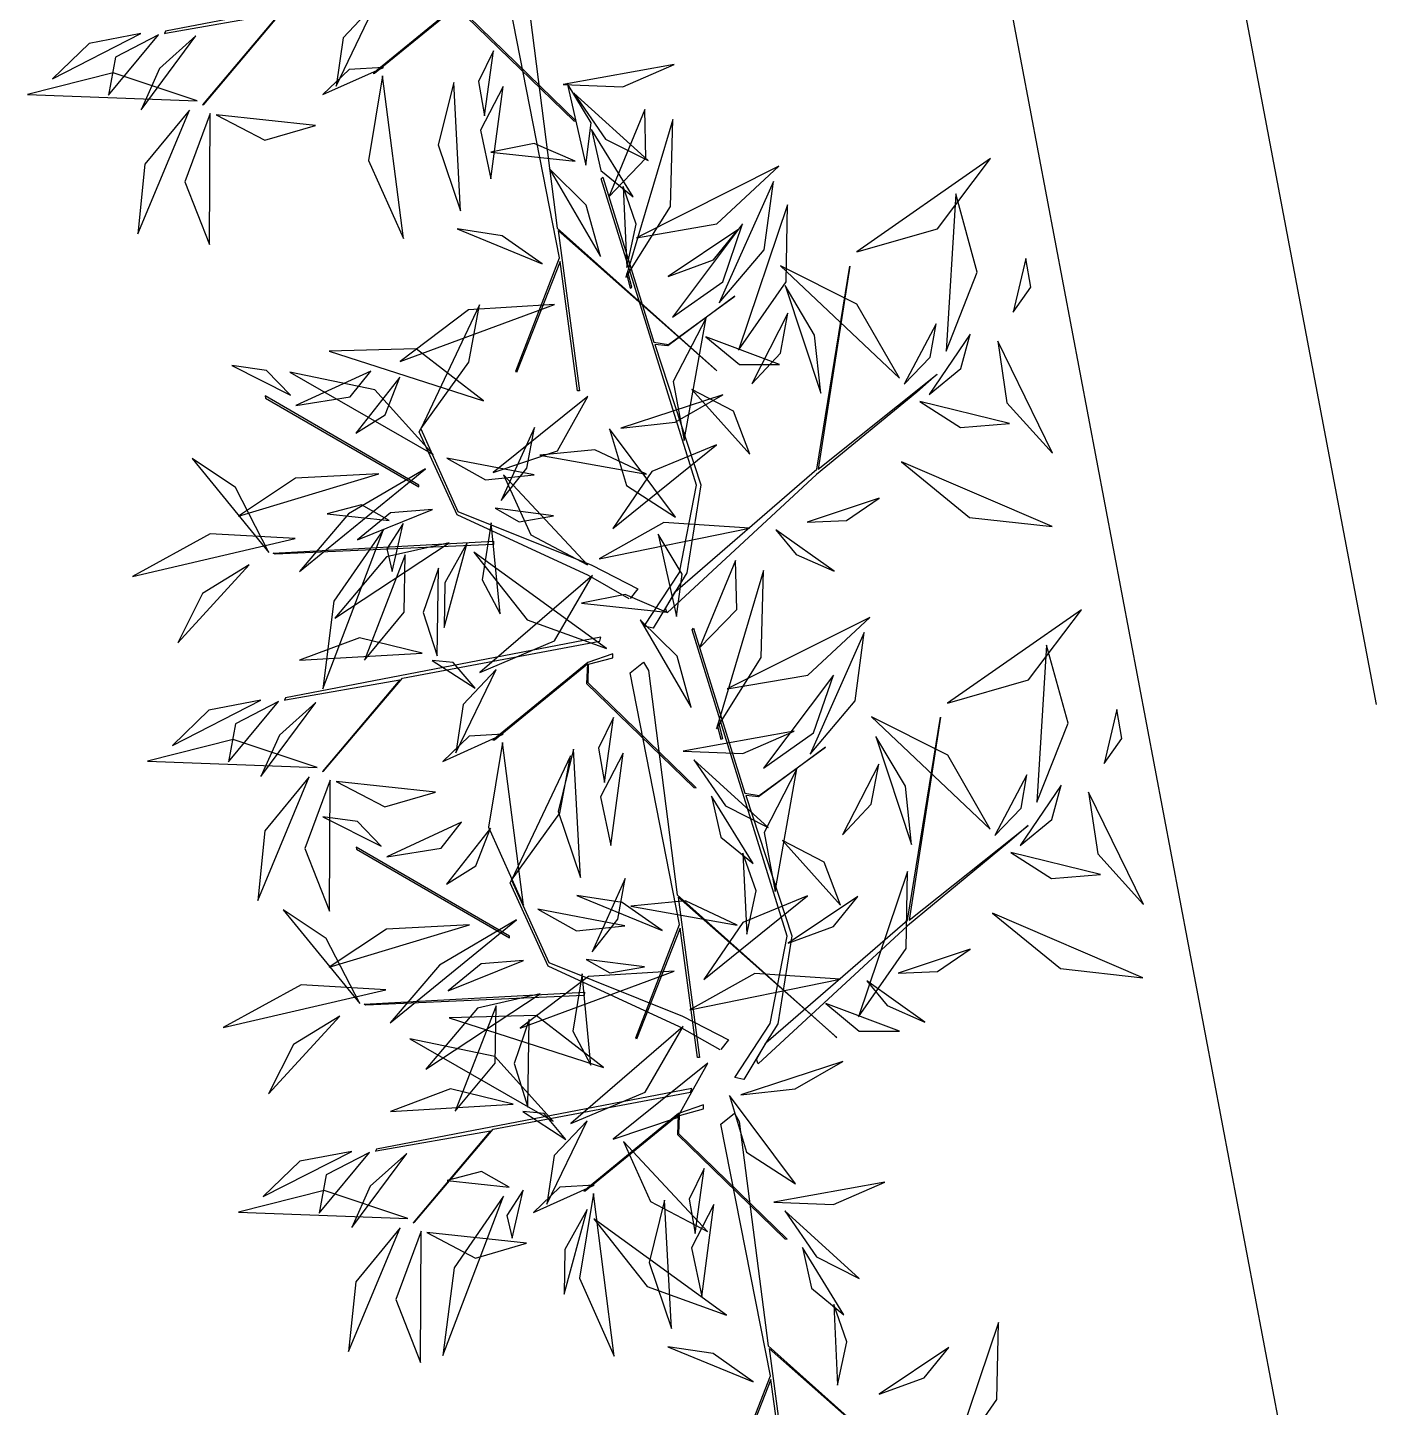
# Model space of a CAD drawing. Header units: centimetres. Extents: x 197412 to 267601, y -375791 to -305433.
# Drawn here: x 205388 to 206978, y -348300 to -346673 of the extents above; entities that cross this region are included whole.
import ezdxf

# ---------------------------------------------------------------- set-up
doc = ezdxf.new("R2010")
doc.units = ezdxf.units.CM
doc.layers.add('3-BAT C-Niveau 0', color=250, linetype='Continuous')

# ---------------------------------------------------------------- blocks, each defined once
blk = doc.blocks.new('Groupe-222-1')
at = {"linetype": 'Continuous', "flags": 128}
for points in [[(12310.85, -47467.42), (12324.33, -47465.07), (12315.2, -47475.89), (12315.35, -47475.84), (12324.64, -47464.85), (12347.9, -47460.51), (12348.03, -47460.06), (12310.86, -47467.2), (12310.74, -47467.45), (12310.81, -47467.43)], [(12365.51, -47534.11), (12360.72, -47531.37), (12345.24, -47524.22), (12340.77, -47514.42), (12340.94, -47514.08), (12345.31, -47523.82), (12361.09, -47530.13), (12366.53, -47532.93), (12365.61, -47534.06)], [(12324.99, -47546.01), (12338.47, -47543.66), (12329.35, -47554.48), (12329.49, -47554.43), (12338.78, -47543.45), (12362.05, -47539.1), (12362.17, -47538.65), (12325, -47545.8), (12324.88, -47546.04), (12324.96, -47546.02)], [(12376.22, -47587.29), (12371.43, -47584.55), (12355.95, -47577.4), (12351.48, -47567.6), (12351.65, -47567.26), (12356.02, -47577), (12371.8, -47583.3), (12377.24, -47586.11), (12376.32, -47587.24)], [(12335.7, -47599.19), (12349.18, -47596.84), (12340.06, -47607.66), (12340.2, -47607.61), (12349.49, -47596.62), (12372.76, -47592.27), (12372.88, -47591.83), (12335.71, -47598.97), (12335.6, -47599.21), (12335.67, -47599.2)]]:
    blk.add_lwpolyline(points, dxfattribs=at)
for points in [[(12349.43, -47462.01), (12346.48, -47463.01), (12335.31, -47472.17), (12335.48, -47472.14), (12346.44, -47463.19), (12346.33, -47465.5), (12358.99, -47477.78), (12359.26, -47477.82), (12346.51, -47465.42), (12346.57, -47463.24), (12349.44, -47462.48)], [(12375.84, -47507.25), (12357.15, -47490.71), (12359.66, -47509.6), (12359.42, -47509.58), (12357.36, -47494.36), (12352.24, -47507.43), (12352.15, -47507.27), (12357.3, -47493.93), (12351.47, -47464.26), (12353.08, -47462.99), (12353.63, -47463.96), (12357.04, -47490.42), (12375.67, -47507.06)], [(12367.27, -47537.35), (12371.43, -47530.99), (12373.44, -47520.7), (12362.22, -47484.6), (12362.39, -47484.4), (12368.43, -47503.85), (12370.14, -47504.12), (12377.95, -47498.44), (12370.05, -47504.29), (12368.54, -47504.14), (12373.97, -47520.66), (12372.3, -47531.05), (12370.92, -47533.28), (12387.62, -47518.84), (12391.51, -47494.9), (12387.81, -47518.83), (12401.84, -47507.64), (12399.42, -47509.75), (12387.61, -47519.47), (12370.01, -47535.75), (12369.81, -47535.25), (12370.92, -47533.28), (12368.33, -47537.58)], [(12340.7, -47520.9), (12340.7, -47520.71), (12322.61, -47510.19), (12322.65, -47510.46)], [(12323.76, -47528.84), (12323.54, -47528.72), (12349.52, -47527.31), (12349.5, -47527.69)], [(12377.98, -47590.53), (12382.15, -47584.16), (12384.15, -47573.88), (12372.93, -47537.78), (12373.1, -47537.58), (12379.14, -47557.02), (12380.85, -47557.3), (12388.66, -47551.61), (12380.76, -47557.47), (12379.25, -47557.31), (12384.69, -47573.83), (12383.02, -47584.23), (12381.63, -47586.45), (12398.33, -47572.01), (12402.22, -47548.07), (12398.53, -47572.01), (12412.55, -47560.82), (12410.13, -47562.92), (12398.33, -47572.65), (12380.72, -47588.93), (12380.52, -47588.42), (12381.63, -47586.45), (12379.04, -47590.76)], [(12363.57, -47540.6), (12360.62, -47541.6), (12349.45, -47550.77), (12349.63, -47550.73), (12360.58, -47541.78), (12360.48, -47544.09), (12373.14, -47556.37), (12373.4, -47556.41), (12360.66, -47544.01), (12360.72, -47541.83), (12363.58, -47541.07)], [(12389.99, -47585.84), (12371.29, -47569.3), (12373.81, -47588.19), (12373.57, -47588.17), (12371.51, -47572.95), (12366.38, -47586.02), (12366.29, -47585.86), (12371.44, -47572.52), (12365.62, -47542.85), (12367.22, -47541.58), (12367.78, -47542.55), (12371.18, -47569.01), (12389.81, -47585.65)], [(12351.41, -47574.08), (12351.41, -47573.89), (12333.32, -47563.37), (12333.36, -47563.63)], [(12334.47, -47582.02), (12334.25, -47581.9), (12360.23, -47580.48), (12360.21, -47580.87)], [(12374.28, -47593.78), (12371.33, -47594.78), (12360.16, -47603.94), (12360.34, -47603.91), (12371.29, -47594.96), (12371.19, -47597.27), (12383.85, -47609.55), (12384.12, -47609.59), (12371.37, -47597.19), (12371.43, -47595.01), (12374.29, -47594.25)], [(12400.7, -47639.01), (12382, -47622.47), (12384.52, -47641.37), (12384.28, -47641.35), (12382.22, -47626.13), (12377.09, -47639.2), (12377, -47639.03), (12382.16, -47625.7), (12376.33, -47596.03), (12377.94, -47594.76), (12378.49, -47595.73), (12381.89, -47622.18), (12400.52, -47638.83)]]:
    blk.add_lwpolyline(points, close=True, dxfattribs=at)
at = {"linetype": 'Continuous'}
for points in [[(12335.69, -47463.87, -207.06), (12331.81, -47467.98, -208.24), (12330.95, -47473.69, -209.24), (12330.95, -47473.69, -209.24), (12335.69, -47463.87, -207.06)], [(12307.95, -47467.48, -174.84), (12301.83, -47468.63, -175.45), (12297.51, -47472.8, -176.76), (12297.51, -47472.8, -176.76), (12307.95, -47467.48, -174.84)], [(12310.02, -47467.61, -174.58), (12304.94, -47470.26, -172.2), (12304.12, -47474.75, -168.43), (12304.12, -47474.75, -168.43), (12310.02, -47467.61, -174.58)], [(12314.43, -47467.73, -186.97), (12310.13, -47471.58, -187.38), (12307.96, -47476.46, -185.5), (12307.96, -47476.46, -185.5), (12314.43, -47467.73, -186.97)], [(12349.51, -47469.51, -197.01), (12347.74, -47473.11, -196.39), (12348.44, -47477.18, -196.61), (12348.44, -47477.18, -196.61), (12349.51, -47469.51, -197.01)], [(12336.53, -47471.46, -179.83), (12332.48, -47471.71, -178.67), (12329.39, -47474.68, -177.99), (12329.39, -47474.68, -177.99), (12336.53, -47471.46, -179.83)], [(12357.73, -47473.48, -183.78), (12364.76, -47473.77, -183.14), (12370.82, -47471.12, -184.94), (12370.82, -47471.12, -184.94), (12357.73, -47473.48, -183.78)], [(12314.56, -47475.39, -186.41), (12304.69, -47472.09, -187.61), (12294.59, -47474.66, -186.97), (12294.59, -47474.66, -186.97), (12314.56, -47475.39, -186.41)], [(12336.44, -47472.45, -179.52), (12334.78, -47482.44, -178.73), (12338.89, -47491.62, -177.91), (12338.89, -47491.62, -177.91), (12336.44, -47472.45, -179.52)], [(12344.82, -47473.24, -247.3), (12342.99, -47480.6, -244.69), (12345.64, -47488.36, -243.35), (12345.64, -47488.36, -243.35), (12344.82, -47473.24, -247.3)], [(12344.82, -47473.24, -247.3), (12342.99, -47480.6, -244.69), (12345.64, -47488.36, -243.35), (12345.64, -47488.36, -243.35), (12344.82, -47473.24, -247.3)], [(12350.64, -47473.73, -186.16), (12348, -47478.86, -185.75), (12349.21, -47484.6, -185.13), (12349.21, -47484.6, -185.13), (12350.64, -47473.73, -186.16)], [(12360.4, -47483.01, -183.73), (12361.04, -47478.01, -181.29), (12358.22, -47473.33, -179.52), (12358.22, -47473.33, -179.52), (12360.4, -47483.01, -183.73)], [(12359, -47474.49, -176.88), (12362.73, -47479.91, -176.9), (12367.77, -47482.46, -174.04), (12367.77, -47482.46, -174.04), (12359, -47474.49, -176.88)], [(12313.66, -47476.49, -186.4), (12308.41, -47482.87, -186.75), (12307.57, -47491.07, -187), (12307.57, -47491.07, -187), (12313.66, -47476.49, -186.4)], [(12363.11, -47486.71, -194.21), (12367.48, -47482.18, -192.81), (12367.34, -47476.42, -190.06), (12367.34, -47476.42, -190.06), (12363.11, -47486.71, -194.21)], [(12363.11, -47486.71, -194.21), (12367.48, -47482.18, -192.81), (12367.34, -47476.42, -190.06), (12367.34, -47476.42, -190.06), (12363.11, -47486.71, -194.21)], [(12316.11, -47476.89, -182.25), (12313.14, -47484.97, -178.08), (12316.05, -47492.35, -173.29), (12316.05, -47492.35, -173.29), (12316.11, -47476.89, -182.25)], [(12316.81, -47477.05, -181.99), (12322.54, -47480.05, -181.12), (12328.54, -47478.33, -179.03), (12328.54, -47478.33, -179.03), (12316.81, -47477.05, -181.99)], [(12365.1, -47496.25, -206.43), (12370.38, -47487.85, -204.4), (12370.65, -47477.59, -204.36), (12370.65, -47477.59, -204.36), (12365.1, -47496.25, -206.43)], [(12365.1, -47496.25, -206.43), (12370.38, -47487.85, -204.4), (12370.65, -47477.59, -204.36), (12370.65, -47477.59, -204.36), (12365.1, -47496.25, -206.43)], [(12361.07, -47478.8, -161.32), (12362.16, -47483.62, -161.24), (12365.98, -47486.73, -160.95), (12365.98, -47486.73, -160.95), (12361.07, -47478.8, -161.32)], [(12359.15, -47482.52, -183.47), (12354.31, -47480.44, -183.7), (12349.19, -47481.45, -184.07), (12349.19, -47481.45, -184.07), (12359.15, -47482.52, -183.47)], [(12359.15, -47482.52, -183.47), (12354.31, -47480.44, -183.7), (12349.19, -47481.45, -184.07), (12349.19, -47481.45, -184.07), (12359.15, -47482.52, -183.47)], [(12392.35, -47493.22, -215.07), (12401.87, -47490.49, -213.8), (12408.12, -47482.22, -214.42), (12408.12, -47482.22, -214.42), (12392.35, -47493.22, -215.07)], [(12362.12, -47493.74, -199.98), (12360.46, -47487.71, -200.36), (12356.07, -47483.4, -199.46), (12356.07, -47483.4, -199.46), (12362.12, -47493.74, -199.98)], [(12366.36, -47491.54, -194.97), (12375.86, -47489.92, -192.57), (12383.16, -47483.12, -191.31), (12383.16, -47483.12, -191.31), (12366.36, -47491.54, -194.97)], [(12365.23, -47495.05, -223.21), (12366.32, -47489.95, -222.61), (12364.79, -47485.52, -220.88), (12364.79, -47485.52, -220.88), (12365.23, -47495.05, -223.21)], [(12365.23, -47495.05, -223.21), (12366.32, -47489.95, -222.61), (12364.79, -47485.52, -220.88), (12364.79, -47485.52, -220.88), (12365.23, -47495.05, -223.21)], [(12376.14, -47499.23, -201.48), (12381.44, -47492.97, -202.35), (12382.51, -47484.93, -201.76), (12382.51, -47484.93, -201.76), (12376.14, -47499.23, -201.48)], [(12378.4, -47504.79, -207.25), (12384.02, -47496.74, -205.29), (12384.19, -47487.67, -201.98), (12384.19, -47487.67, -201.98), (12378.4, -47504.79, -207.25)], [(12402.87, -47504.9, -228.35), (12406.55, -47495.59, -229.1), (12404.02, -47486.38, -232.12), (12404.02, -47486.38, -232.12), (12402.87, -47504.9, -228.35)], [(12355.27, -47494.64, -228.81), (12350.54, -47491.32, -229.15), (12345.22, -47490.51, -227.32), (12345.22, -47490.51, -227.32), (12355.27, -47494.64, -228.81)], [(12370.12, -47496.12, -210.84), (12375.45, -47494.16, -209.98), (12378.34, -47490.62, -207.2), (12378.34, -47490.62, -207.2), (12370.12, -47496.12, -210.84)], [(12370.62, -47500.91, -207.16), (12376.54, -47496.74, -205.48), (12378.88, -47489.92, -203.83), (12378.88, -47489.92, -203.83), (12370.62, -47500.91, -207.16)], [(12370.62, -47500.91, -207.16), (12376.54, -47496.74, -205.48), (12378.88, -47489.92, -203.83), (12378.88, -47489.92, -203.83), (12370.62, -47500.91, -207.16)], [(12410.8, -47500.33, -211.21), (12412.87, -47497.38, -209.03), (12412.29, -47494, -206.71), (12412.29, -47494, -206.71), (12410.8, -47500.33, -211.21)], [(12410.8, -47500.33, -211.21), (12412.87, -47497.38, -209.03), (12412.29, -47494, -206.71), (12412.29, -47494, -206.71), (12410.8, -47500.33, -211.21)], [(12365.62, -47497.5, -203.84), (12365.84, -47497.39, -203.87), (12365.39, -47495.71, -202.04), (12365.18, -47495.81, -202.02), (12365.62, -47497.5, -203.84)], [(12397.38, -47508.1, -228.97), (12392.37, -47499.38, -227.8), (12383.37, -47494.85, -227.09), (12383.37, -47494.85, -227.09), (12397.38, -47508.1, -228.97)], [(12388.1, -47509.88, -196.26), (12387.38, -47503.02, -195.05), (12383.9, -47497.16, -196.39), (12383.9, -47497.16, -196.39), (12388.1, -47509.88, -196.26)], [(12356.69, -47499.41, -225.36), (12346.57, -47500.04, -224.7), (12338.53, -47506.12, -224), (12338.53, -47506.12, -224), (12356.69, -47499.41, -225.36)], [(12340.94, -47514.08, -197.23), (12346.61, -47506.2, -194.28), (12347.88, -47499.46, -188.42), (12347.88, -47499.46, -188.42), (12340.94, -47514.08, -197.23)], [(12379.97, -47508.76, -195.33), (12383.35, -47505.16, -195.1), (12384.23, -47500.43, -194.26), (12384.23, -47500.43, -194.26), (12379.97, -47508.76, -195.33)], [(12374.57, -47500.98, -188.89), (12370.7, -47508.48, -185.79), (12372.01, -47515.43, -181.22), (12372.01, -47515.43, -181.22), (12374.57, -47500.98, -188.89)], [(12397.92, -47508.82, -229.3), (12401, -47505.63, -228.25), (12401.7, -47501.68, -226.49), (12401.7, -47501.68, -226.49), (12397.92, -47508.82, -229.3)], [(12374.54, -47503.21, -215.21), (12378.5, -47506.48, -213.09), (12383.23, -47506.48, -210.46), (12383.23, -47506.48, -210.46), (12374.54, -47503.21, -215.21)], [(12400.88, -47510.03, -232.75), (12404.62, -47506.97, -233.5), (12405.72, -47502.91, -235.42), (12405.72, -47502.91, -235.42), (12400.88, -47510.03, -232.75)], [(12408.97, -47503.73, -212.86), (12410.03, -47511, -209.91), (12415.44, -47516.96, -208.14), (12415.44, -47516.96, -208.14), (12408.97, -47503.73, -212.86)], [(12408.97, -47503.73, -212.86), (12410.03, -47511, -209.91), (12415.44, -47516.96, -208.14), (12415.44, -47516.96, -208.14), (12408.97, -47503.73, -212.86)], [(12348.34, -47510.79, -220.85), (12340.41, -47504.64, -221.31), (12330.16, -47504.92, -222.56), (12330.16, -47504.92, -222.56), (12348.34, -47510.79, -220.85)], [(12325.58, -47510.09, -211.6), (12322.77, -47507.2, -211.07), (12318.67, -47506.62, -211.1), (12318.67, -47506.62, -211.1), (12325.58, -47510.09, -211.6)], [(12342.4, -47517.09, -220.09), (12335.53, -47509.49, -220.53), (12325.52, -47507.39, -219.34), (12325.52, -47507.39, -219.34), (12342.4, -47517.09, -220.09)], [(12326.22, -47511.33, -202.5), (12332.62, -47510.31, -200.11), (12335.04, -47507.26, -195.35), (12335.04, -47507.26, -195.35), (12326.22, -47511.33, -202.5)], [(12333.27, -47514.57, -218.46), (12336.73, -47512.42, -216.39), (12338.46, -47507.98, -215.43), (12338.46, -47507.98, -215.43), (12333.27, -47514.57, -218.46)], [(12349.49, -47519.24, -210.57), (12357.06, -47516.65, -206.9), (12360.65, -47510.28, -202.54), (12360.65, -47510.28, -202.54), (12349.49, -47519.24, -210.57)], [(12364.53, -47514.01, -200.44), (12370.94, -47513.3, -199.26), (12376.55, -47510.06, -200.49), (12376.55, -47510.06, -200.49), (12364.53, -47514.01, -200.44)], [(12379.73, -47517.06, -184.69), (12377.81, -47512, -183.17), (12372.89, -47509.43, -181.63), (12372.89, -47509.43, -181.63), (12379.73, -47517.06, -184.69)], [(12399.78, -47510.84, -232.48), (12404.59, -47513.91, -232.45), (12410.36, -47513.44, -231.83), (12410.36, -47513.44, -231.83), (12399.78, -47510.84, -232.48)], [(12350.42, -47522.54, -202.12), (12353.46, -47518.71, -201.54), (12354.33, -47513.92, -202.14), (12354.33, -47513.92, -202.14), (12350.42, -47522.54, -202.12)], [(12363.18, -47514.08, -200.73), (12365.19, -47520.77, -197.34), (12370.97, -47524.47, -193.77), (12370.97, -47524.47, -193.77), (12363.18, -47514.08, -200.73)], [(12363.18, -47514.08, -200.73), (12365.19, -47520.77, -197.34), (12370.97, -47524.47, -193.77), (12370.97, -47524.47, -193.77), (12363.18, -47514.08, -200.73)], [(12367.54, -47519.4, -185.42), (12361.45, -47516.54, -185.31), (12354.98, -47517.18, -184.01), (12354.98, -47517.18, -184.01), (12367.54, -47519.4, -185.42)], [(12375.82, -47515.95, -205.3), (12368.18, -47519.1, -204.92), (12363.59, -47525.82, -203.9), (12363.59, -47525.82, -203.9), (12375.82, -47515.95, -205.3)], [(12323.04, -47528.64, -214.21), (12319.08, -47520.97, -211.43), (12313.99, -47517.58, -206.15), (12313.99, -47517.58, -206.15), (12323.04, -47528.64, -214.21)], [(12341.5, -47518.77, -210.1), (12332.42, -47524.11, -209.96), (12326.64, -47530.91, -205.95), (12326.64, -47530.91, -205.95), (12341.5, -47518.77, -210.1)], [(12344.02, -47517.53, -199.77), (12348.59, -47520.09, -197.57), (12354.3, -47519.51, -196.35), (12354.3, -47519.51, -196.35), (12344.02, -47517.53, -199.77)], [(12397.61, -47517.98, -223.66), (12405.64, -47524.53, -222.36), (12415.38, -47525.6, -219.58), (12415.38, -47525.6, -219.58), (12397.61, -47517.98, -223.66)], [(12335.98, -47519.37, -221.24), (12326.17, -47519.87, -218.96), (12319.45, -47524.37, -214.31), (12319.45, -47524.37, -214.31), (12335.98, -47519.37, -221.24)], [(12350.71, -47519.49, -217.22), (12353.9, -47526.57, -219.34), (12360.61, -47530.1, -221.55), (12360.61, -47530.1, -221.55), (12350.71, -47519.49, -217.22)], [(12337.21, -47524.88, -213.12), (12333.97, -47523.04, -210.71), (12329.92, -47524.08, -208.62), (12329.92, -47524.08, -208.62), (12337.21, -47524.88, -213.12)], [(12337.21, -47524.88, -213.12), (12333.97, -47523.04, -210.71), (12329.92, -47524.08, -208.62), (12329.92, -47524.08, -208.62), (12337.21, -47524.88, -213.12)], [(12342.34, -47523.58, -207.72), (12337.37, -47523.96, -206.62), (12333.47, -47527.15, -205.86), (12333.47, -47527.15, -205.86), (12342.34, -47523.58, -207.72)], [(12349.72, -47523.44, -202.35), (12352.54, -47525.03, -200.21), (12356.59, -47524.32, -199.09), (12356.59, -47524.32, -199.09), (12349.72, -47523.44, -202.35)], [(12386.51, -47525.08, -172.05), (12391.15, -47524.87, -171.7), (12394.99, -47522.25, -172.02), (12394.99, -47522.25, -172.02), (12386.51, -47525.08, -172.05)], [(12386.51, -47525.08, -172.05), (12391.15, -47524.87, -171.7), (12394.99, -47522.25, -172.02), (12394.99, -47522.25, -172.02), (12386.51, -47525.08, -172.05)], [(12338.87, -47525.22, -212.09), (12336.94, -47528.21, -209.87), (12337.58, -47530.9, -207.1), (12337.58, -47530.9, -207.1), (12338.87, -47525.22, -212.09)], [(12338.87, -47525.22, -212.09), (12336.94, -47528.21, -209.87), (12337.58, -47530.9, -207.1), (12337.58, -47530.9, -207.1), (12338.87, -47525.22, -212.09)], [(12349.26, -47525.15, -198.87), (12348.16, -47531.89, -195.41), (12350.3, -47535.89, -190.33), (12350.3, -47535.89, -190.33), (12349.26, -47525.15, -198.87)], [(12379.69, -47525.79, -176.08), (12369.61, -47525.12, -174.79), (12361.97, -47529.38, -170.69), (12361.97, -47529.38, -170.69), (12379.69, -47525.79, -176.08)], [(12326.13, -47527.01, -223.19), (12316.12, -47526.45, -225.59), (12306.95, -47531.47, -225.79), (12306.95, -47531.47, -225.79), (12326.13, -47527.01, -223.19)], [(12326.13, -47527.01, -223.19), (12316.12, -47526.45, -225.59), (12306.95, -47531.47, -225.79), (12306.95, -47531.47, -225.79), (12326.13, -47527.01, -223.19)], [(12336.56, -47525.94, -212.64), (12330.71, -47534.39, -211.07), (12329.4, -47544.73, -212.06), (12329.4, -47544.73, -212.06), (12336.56, -47525.94, -212.64)], [(12336.56, -47525.94, -212.64), (12330.71, -47534.39, -211.07), (12329.4, -47544.73, -212.06), (12329.4, -47544.73, -212.06), (12336.56, -47525.94, -212.64)], [(12371.11, -47536.18, -183.73), (12371.75, -47531.19, -181.29), (12368.93, -47526.51, -179.52), (12368.93, -47526.51, -179.52), (12371.11, -47536.18, -183.73)], [(12382.81, -47525.97, -171.59), (12385.21, -47528.88, -169.03), (12389.66, -47530.84, -167.96), (12389.66, -47530.84, -167.96), (12382.81, -47525.97, -171.59)], [(12344.3, -47527.5, -233.25), (12336.92, -47529.17, -238.65), (12330.8, -47536.39, -241.93), (12330.8, -47536.39, -241.93), (12344.3, -47527.5, -233.25)], [(12346.4, -47527.52, -204.62), (12343.78, -47532.21, -205.07), (12343.7, -47537.51, -204.23), (12343.7, -47537.51, -204.23), (12346.4, -47527.52, -204.62)], [(12347.2, -47528.61, -204.31), (12353.5, -47536.6, -204.16), (12362.83, -47539.96, -202.67), (12362.83, -47539.96, -202.67), (12347.2, -47528.61, -204.31)], [(12320.69, -47530.12, -215.73), (12315.22, -47533.47, -216.78), (12312.28, -47539.3, -215.22), (12312.28, -47539.3, -215.22), (12320.69, -47530.12, -215.73)], [(12320.69, -47530.12, -215.73), (12315.22, -47533.47, -216.78), (12312.28, -47539.3, -215.22), (12312.28, -47539.3, -215.22), (12320.69, -47530.12, -215.73)], [(12334.29, -47541.34, -189.87), (12338.99, -47535.68, -186.93), (12339.1, -47528.91, -183.27), (12339.1, -47528.91, -183.27), (12334.29, -47541.34, -189.87)], [(12373.82, -47539.89, -194.21), (12378.19, -47535.36, -192.81), (12378.05, -47529.6, -190.06), (12378.05, -47529.6, -190.06), (12373.82, -47539.89, -194.21)], [(12373.82, -47539.89, -194.21), (12378.19, -47535.36, -192.81), (12378.05, -47529.6, -190.06), (12378.05, -47529.6, -190.06), (12373.82, -47539.89, -194.21)], [(12343.03, -47530.51, -229.03), (12341.24, -47535.71, -227.48), (12342.86, -47540.85, -225.66), (12342.86, -47540.85, -225.66), (12343.03, -47530.51, -229.03)], [(12347.92, -47542.79, -178.9), (12356.69, -47539.08, -176.01), (12361.17, -47531.36, -172.29), (12361.17, -47531.36, -172.29), (12347.92, -47542.79, -178.9)], [(12347.92, -47542.79, -178.9), (12356.69, -47539.08, -176.01), (12361.17, -47531.36, -172.29), (12361.17, -47531.36, -172.29), (12347.92, -47542.79, -178.9)], [(12375.82, -47549.43, -206.43), (12381.09, -47541.03, -204.4), (12381.36, -47530.77, -204.36), (12381.36, -47530.77, -204.36), (12375.82, -47549.43, -206.43)], [(12375.82, -47549.43, -206.43), (12381.09, -47541.03, -204.4), (12381.36, -47530.77, -204.36), (12381.36, -47530.77, -204.36), (12375.82, -47549.43, -206.43)], [(12369.86, -47535.69, -183.47), (12365.02, -47533.62, -183.7), (12359.9, -47534.63, -184.07), (12359.9, -47534.63, -184.07), (12369.86, -47535.69, -183.47)], [(12369.86, -47535.69, -183.47), (12365.02, -47533.62, -183.7), (12359.9, -47534.63, -184.07), (12359.9, -47534.63, -184.07), (12369.86, -47535.69, -183.47)], [(12372.83, -47546.92, -199.98), (12371.17, -47540.88, -200.36), (12366.79, -47536.58, -199.46), (12366.79, -47536.58, -199.46), (12372.83, -47546.92, -199.98)], [(12377.07, -47544.72, -194.97), (12386.57, -47543.1, -192.57), (12393.88, -47536.3, -191.31), (12393.88, -47536.3, -191.31), (12377.07, -47544.72, -194.97)], [(12403.06, -47546.4, -215.07), (12412.58, -47543.67, -213.8), (12418.83, -47535.4, -214.42), (12418.83, -47535.4, -214.42), (12403.06, -47546.4, -215.07)], [(12386.86, -47552.41, -201.48), (12392.15, -47546.15, -202.35), (12393.22, -47538.1, -201.76), (12393.22, -47538.1, -201.76), (12386.86, -47552.41, -201.48)], [(12341.11, -47540.5, -200.41), (12333.72, -47538.72, -200.32), (12326.65, -47541.35, -200.54), (12326.65, -47541.35, -200.54), (12341.11, -47540.5, -200.41)], [(12413.58, -47558.07, -228.35), (12417.26, -47548.77, -229.1), (12414.73, -47539.56, -232.12), (12414.73, -47539.56, -232.12), (12413.58, -47558.07, -228.35)], [(12347.34, -47544.66, -177.75), (12344.76, -47541.63, -175.38), (12342.27, -47541.37, -172.12), (12342.27, -47541.37, -172.12), (12347.34, -47544.66, -177.75)], [(12349.84, -47542.46, -207.06), (12345.95, -47546.57, -208.24), (12345.09, -47552.28, -209.24), (12345.09, -47552.28, -209.24), (12349.84, -47542.46, -207.06)], [(12381.33, -47554.09, -207.16), (12387.25, -47549.91, -205.48), (12389.6, -47543.1, -203.83), (12389.6, -47543.1, -203.83), (12381.33, -47554.09, -207.16)], [(12381.33, -47554.09, -207.16), (12387.25, -47549.91, -205.48), (12389.6, -47543.1, -203.83), (12389.6, -47543.1, -203.83), (12381.33, -47554.09, -207.16)], [(12322.1, -47546.07, -174.84), (12315.97, -47547.22, -175.45), (12311.66, -47551.39, -176.76), (12311.66, -47551.39, -176.76), (12322.1, -47546.07, -174.84)], [(12324.16, -47546.2, -174.58), (12319.08, -47548.85, -172.2), (12318.26, -47553.34, -168.43), (12318.26, -47553.34, -168.43), (12324.16, -47546.2, -174.58)], [(12328.57, -47546.32, -186.97), (12324.27, -47550.17, -187.38), (12322.1, -47555.05, -185.5), (12322.1, -47555.05, -185.5), (12328.57, -47546.32, -186.97)], [(12363.66, -47548.1, -197.01), (12361.89, -47551.7, -196.39), (12362.59, -47555.77, -196.61), (12362.59, -47555.77, -196.61), (12363.66, -47548.1, -197.01)], [(12408.09, -47561.27, -228.97), (12403.09, -47552.56, -227.8), (12394.08, -47548.03, -227.09), (12394.08, -47548.03, -227.09), (12408.09, -47561.27, -228.97)], [(12421.51, -47553.51, -211.21), (12423.58, -47550.56, -209.03), (12423, -47547.17, -206.71), (12423, -47547.17, -206.71), (12421.51, -47553.51, -211.21)], [(12421.51, -47553.51, -211.21), (12423.58, -47550.56, -209.03), (12423, -47547.17, -206.71), (12423, -47547.17, -206.71), (12421.51, -47553.51, -211.21)], [(12371.87, -47552.07, -183.78), (12378.91, -47552.36, -183.14), (12384.96, -47549.71, -184.94), (12384.96, -47549.71, -184.94), (12371.87, -47552.07, -183.78)], [(12376.33, -47550.67, -203.84), (12376.56, -47550.57, -203.87), (12376.11, -47548.89, -202.04), (12375.89, -47548.99, -202.02), (12376.33, -47550.67, -203.84)], [(12328.71, -47553.98, -186.41), (12318.83, -47550.68, -187.61), (12308.73, -47553.25, -186.97), (12308.73, -47553.25, -186.97), (12328.71, -47553.98, -186.41)], [(12350.67, -47550.05, -179.83), (12346.63, -47550.3, -178.67), (12343.54, -47553.27, -177.99), (12343.54, -47553.27, -177.99), (12350.67, -47550.05, -179.83)], [(12350.59, -47551.04, -179.52), (12348.92, -47561.03, -178.73), (12353.04, -47570.21, -177.91), (12353.04, -47570.21, -177.91), (12350.59, -47551.04, -179.52)], [(12398.81, -47563.06, -196.26), (12398.09, -47556.2, -195.05), (12394.61, -47550.34, -196.39), (12394.61, -47550.34, -196.39), (12398.81, -47563.06, -196.26)], [(12351.65, -47567.26, -197.23), (12357.32, -47559.38, -194.28), (12358.59, -47552.64, -188.42), (12358.59, -47552.64, -188.42), (12351.65, -47567.26, -197.23)], [(12358.96, -47551.83, -247.3), (12357.13, -47559.19, -244.69), (12359.79, -47566.95, -243.35), (12359.79, -47566.95, -243.35), (12358.96, -47551.83, -247.3)], [(12358.96, -47551.83, -247.3), (12357.13, -47559.19, -244.69), (12359.79, -47566.95, -243.35), (12359.79, -47566.95, -243.35), (12358.96, -47551.83, -247.3)], [(12364.79, -47552.32, -186.16), (12362.14, -47557.45, -185.75), (12363.35, -47563.19, -185.13), (12363.35, -47563.19, -185.13), (12364.79, -47552.32, -186.16)], [(12373.14, -47553.08, -176.88), (12376.87, -47558.5, -176.9), (12381.91, -47561.06, -174.04), (12381.91, -47561.06, -174.04), (12373.14, -47553.08, -176.88)], [(12385.28, -47554.16, -188.89), (12381.42, -47561.65, -185.79), (12382.72, -47568.61, -181.22), (12382.72, -47568.61, -181.22), (12385.28, -47554.16, -188.89)], [(12390.68, -47561.94, -195.33), (12394.06, -47558.33, -195.1), (12394.94, -47553.61, -194.26), (12394.94, -47553.61, -194.26), (12390.68, -47561.94, -195.33)], [(12327.8, -47555.08, -186.4), (12322.55, -47561.46, -186.75), (12321.72, -47569.66, -187), (12321.72, -47569.66, -187), (12327.8, -47555.08, -186.4)], [(12330.26, -47555.48, -182.25), (12327.28, -47563.56, -178.08), (12330.19, -47570.94, -173.29), (12330.19, -47570.94, -173.29), (12330.26, -47555.48, -182.25)], [(12330.95, -47555.65, -181.99), (12336.69, -47558.64, -181.12), (12342.69, -47556.92, -179.03), (12342.69, -47556.92, -179.03), (12330.95, -47555.65, -181.99)], [(12408.63, -47562, -229.3), (12411.72, -47558.8, -228.25), (12412.41, -47554.86, -226.49), (12412.41, -47554.86, -226.49), (12408.63, -47562, -229.3)], [(12411.59, -47563.21, -232.75), (12415.33, -47560.14, -233.5), (12416.43, -47556.09, -235.42), (12416.43, -47556.09, -235.42), (12411.59, -47563.21, -232.75)], [(12375.22, -47557.39, -161.32), (12376.3, -47562.21, -161.24), (12380.12, -47565.32, -160.95), (12380.12, -47565.32, -160.95), (12375.22, -47557.39, -161.32)], [(12419.68, -47556.9, -212.86), (12420.75, -47564.17, -209.91), (12426.16, -47570.13, -208.14), (12426.16, -47570.13, -208.14), (12419.68, -47556.9, -212.86)], [(12419.68, -47556.9, -212.86), (12420.75, -47564.17, -209.91), (12426.16, -47570.13, -208.14), (12426.16, -47570.13, -208.14), (12419.68, -47556.9, -212.86)], [(12336.29, -47563.27, -211.6), (12333.49, -47560.38, -211.07), (12329.39, -47559.8, -211.1), (12329.39, -47559.8, -211.1), (12336.29, -47563.27, -211.6)], [(12336.93, -47564.51, -202.5), (12343.33, -47563.49, -200.11), (12345.76, -47560.44, -195.35), (12345.76, -47560.44, -195.35), (12336.93, -47564.51, -202.5)], [(12343.98, -47567.75, -218.46), (12347.44, -47565.6, -216.39), (12349.17, -47561.16, -215.43), (12349.17, -47561.16, -215.43), (12343.98, -47567.75, -218.46)], [(12390.44, -47570.24, -184.69), (12388.52, -47565.17, -183.17), (12383.6, -47562.61, -181.63), (12383.6, -47562.61, -181.63), (12390.44, -47570.24, -184.69)], [(12379.37, -47573.64, -223.21), (12380.47, -47568.54, -222.61), (12378.93, -47564.11, -220.88), (12378.93, -47564.11, -220.88), (12379.37, -47573.64, -223.21)], [(12379.37, -47573.64, -223.21), (12380.47, -47568.54, -222.61), (12378.93, -47564.11, -220.88), (12378.93, -47564.11, -220.88), (12379.37, -47573.64, -223.21)], [(12410.49, -47564.02, -232.48), (12415.3, -47567.09, -232.45), (12421.07, -47566.62, -231.83), (12421.07, -47566.62, -231.83), (12410.49, -47564.02, -232.48)], [(12361.14, -47575.72, -202.12), (12364.18, -47571.89, -201.54), (12365.04, -47567.09, -202.14), (12365.04, -47567.09, -202.14), (12361.14, -47575.72, -202.12)], [(12392.54, -47583.38, -207.25), (12398.16, -47575.33, -205.29), (12398.33, -47566.26, -201.98), (12398.33, -47566.26, -201.98), (12392.54, -47583.38, -207.25)], [(12369.42, -47573.23, -228.81), (12364.69, -47569.91, -229.15), (12359.36, -47569.1, -227.32), (12359.36, -47569.1, -227.32), (12369.42, -47573.23, -228.81)], [(12386.54, -47569.13, -205.3), (12378.9, -47572.28, -204.92), (12374.3, -47578.99, -203.9), (12374.3, -47578.99, -203.9), (12386.54, -47569.13, -205.3)], [(12384.26, -47574.71, -210.84), (12389.6, -47572.75, -209.98), (12392.48, -47569.21, -207.2), (12392.48, -47569.21, -207.2), (12384.26, -47574.71, -210.84)], [(12333.75, -47581.82, -214.21), (12329.79, -47574.14, -211.43), (12324.71, -47570.76, -206.15), (12324.71, -47570.76, -206.15), (12333.75, -47581.82, -214.21)], [(12354.73, -47570.71, -199.77), (12359.3, -47573.26, -197.57), (12365.01, -47572.68, -196.35), (12365.01, -47572.68, -196.35), (12354.73, -47570.71, -199.77)], [(12378.26, -47572.58, -185.42), (12372.16, -47569.71, -185.31), (12365.69, -47570.35, -184.01), (12365.69, -47570.35, -184.01), (12378.26, -47572.58, -185.42)], [(12346.69, -47572.55, -221.24), (12336.89, -47573.05, -218.96), (12330.16, -47577.55, -214.31), (12330.16, -47577.55, -214.31), (12346.69, -47572.55, -221.24)], [(12352.21, -47571.95, -210.1), (12343.13, -47577.29, -209.96), (12337.35, -47584.09, -205.95), (12337.35, -47584.09, -205.95), (12352.21, -47571.95, -210.1)], [(12408.33, -47571.16, -223.66), (12416.35, -47577.71, -222.36), (12426.09, -47578.78, -219.58), (12426.09, -47578.78, -219.58), (12408.33, -47571.16, -223.66)], [(12397.23, -47578.26, -172.05), (12401.86, -47578.05, -171.7), (12405.7, -47575.43, -172.02), (12405.7, -47575.43, -172.02), (12397.23, -47578.26, -172.05)], [(12397.23, -47578.26, -172.05), (12401.86, -47578.05, -171.7), (12405.7, -47575.43, -172.02), (12405.7, -47575.43, -172.02), (12397.23, -47578.26, -172.05)], [(12353.05, -47576.76, -207.72), (12348.08, -47577.14, -206.62), (12344.18, -47580.33, -205.86), (12344.18, -47580.33, -205.86), (12353.05, -47576.76, -207.72)], [(12360.44, -47576.62, -202.35), (12363.25, -47578.21, -200.21), (12367.3, -47577.49, -199.09), (12367.3, -47577.49, -199.09), (12360.44, -47576.62, -202.35)], [(12370.83, -47578, -225.36), (12360.71, -47578.63, -224.7), (12352.67, -47584.71, -224), (12352.67, -47584.71, -224), (12370.83, -47578, -225.36)], [(12359.97, -47578.33, -198.87), (12358.87, -47585.06, -195.41), (12361.01, -47589.07, -190.33), (12361.01, -47589.07, -190.33), (12359.97, -47578.33, -198.87)], [(12390.4, -47578.96, -176.08), (12380.32, -47578.29, -174.79), (12372.68, -47582.56, -170.69), (12372.68, -47582.56, -170.69), (12390.4, -47578.96, -176.08)], [(12336.84, -47580.19, -223.19), (12326.83, -47579.62, -225.59), (12317.66, -47584.64, -225.79), (12317.66, -47584.64, -225.79), (12336.84, -47580.19, -223.19)], [(12336.84, -47580.19, -223.19), (12326.83, -47579.62, -225.59), (12317.66, -47584.64, -225.79), (12317.66, -47584.64, -225.79), (12336.84, -47580.19, -223.19)], [(12393.53, -47579.15, -171.59), (12395.92, -47582.06, -169.03), (12400.37, -47584.01, -167.96), (12400.37, -47584.01, -167.96), (12393.53, -47579.15, -171.59)], [(12355.01, -47580.68, -233.25), (12347.64, -47582.35, -238.65), (12341.52, -47589.57, -241.93), (12341.52, -47589.57, -241.93), (12355.01, -47580.68, -233.25)], [(12345, -47594.51, -189.87), (12349.7, -47588.86, -186.93), (12349.82, -47582.09, -183.27), (12349.82, -47582.09, -183.27), (12345, -47594.51, -189.87)], [(12388.69, -47581.8, -215.21), (12392.64, -47585.07, -213.09), (12397.37, -47585.07, -210.46), (12397.37, -47585.07, -210.46), (12388.69, -47581.8, -215.21)], [(12331.4, -47583.3, -215.73), (12325.93, -47586.65, -216.78), (12322.99, -47592.48, -215.22), (12322.99, -47592.48, -215.22), (12331.4, -47583.3, -215.73)], [(12331.4, -47583.3, -215.73), (12325.93, -47586.65, -216.78), (12322.99, -47592.48, -215.22), (12322.99, -47592.48, -215.22), (12331.4, -47583.3, -215.73)], [(12362.48, -47589.38, -220.85), (12354.56, -47583.23, -221.31), (12344.3, -47583.51, -222.56), (12344.3, -47583.51, -222.56), (12362.48, -47589.38, -220.85)], [(12353.74, -47583.69, -229.03), (12351.95, -47588.88, -227.48), (12353.57, -47594.03, -225.66), (12353.57, -47594.03, -225.66), (12353.74, -47583.69, -229.03)], [(12358.63, -47595.97, -178.9), (12367.4, -47592.26, -176.01), (12371.88, -47584.53, -172.29), (12371.88, -47584.53, -172.29), (12358.63, -47595.97, -178.9)], [(12358.63, -47595.97, -178.9), (12367.4, -47592.26, -176.01), (12371.88, -47584.53, -172.29), (12371.88, -47584.53, -172.29), (12358.63, -47595.97, -178.9)], [(12356.54, -47595.68, -220.09), (12349.68, -47588.08, -220.53), (12339.66, -47585.98, -219.34), (12339.66, -47585.98, -219.34), (12356.54, -47595.68, -220.09)], [(12378.67, -47592.6, -200.44), (12385.09, -47591.89, -199.26), (12390.7, -47588.65, -200.49), (12390.7, -47588.65, -200.49), (12378.67, -47592.6, -200.44)], [(12363.63, -47597.83, -210.57), (12371.2, -47595.24, -206.9), (12374.79, -47588.87, -202.54), (12374.79, -47588.87, -202.54), (12363.63, -47597.83, -210.57)], [(12351.82, -47593.67, -200.41), (12344.43, -47591.89, -200.32), (12337.36, -47594.53, -200.54), (12337.36, -47594.53, -200.54), (12351.82, -47593.67, -200.41)], [(12377.32, -47592.67, -200.73), (12379.34, -47599.36, -197.34), (12385.12, -47603.07, -193.77), (12385.12, -47603.07, -193.77), (12377.32, -47592.67, -200.73)], [(12377.32, -47592.67, -200.73), (12379.34, -47599.36, -197.34), (12385.12, -47603.07, -193.77), (12385.12, -47603.07, -193.77), (12377.32, -47592.67, -200.73)], [(12358.05, -47597.84, -177.75), (12355.47, -47594.8, -175.38), (12352.99, -47594.54, -172.12), (12352.99, -47594.54, -172.12), (12358.05, -47597.84, -177.75)], [(12360.55, -47595.63, -207.06), (12356.66, -47599.75, -208.24), (12355.8, -47605.46, -209.24), (12355.8, -47605.46, -209.24), (12360.55, -47595.63, -207.06)], [(12364.86, -47598.08, -217.22), (12368.04, -47605.16, -219.34), (12374.76, -47608.69, -221.55), (12374.76, -47608.69, -221.55), (12364.86, -47598.08, -217.22)], [(12332.81, -47599.25, -174.84), (12326.68, -47600.39, -175.45), (12322.37, -47604.57, -176.76), (12322.37, -47604.57, -176.76), (12332.81, -47599.25, -174.84)], [(12334.88, -47599.38, -174.58), (12329.79, -47602.02, -172.2), (12328.97, -47606.52, -168.43), (12328.97, -47606.52, -168.43), (12334.88, -47599.38, -174.58)], [(12339.29, -47599.5, -186.97), (12334.98, -47603.34, -187.38), (12332.81, -47608.23, -185.5), (12332.81, -47608.23, -185.5), (12339.29, -47599.5, -186.97)], [(12351.35, -47603.47, -213.12), (12348.12, -47601.63, -210.71), (12344.06, -47602.67, -208.62), (12344.06, -47602.67, -208.62), (12351.35, -47603.47, -213.12)], [(12351.35, -47603.47, -213.12), (12348.12, -47601.63, -210.71), (12344.06, -47602.67, -208.62), (12344.06, -47602.67, -208.62), (12351.35, -47603.47, -213.12)], [(12374.37, -47601.28, -197.01), (12372.6, -47604.88, -196.39), (12373.3, -47608.95, -196.61), (12373.3, -47608.95, -196.61), (12374.37, -47601.28, -197.01)], [(12361.38, -47603.23, -179.83), (12357.34, -47603.48, -178.67), (12354.25, -47606.45, -177.99), (12354.25, -47606.45, -177.99), (12361.38, -47603.23, -179.83)], [(12382.58, -47605.25, -183.78), (12389.62, -47605.53, -183.14), (12395.67, -47602.89, -184.94), (12395.67, -47602.89, -184.94), (12382.58, -47605.25, -183.78)], [(12339.42, -47607.16, -186.41), (12329.55, -47603.86, -187.61), (12319.45, -47606.42, -186.97), (12319.45, -47606.42, -186.97), (12339.42, -47607.16, -186.41)], [(12350.71, -47604.53, -212.64), (12344.86, -47612.98, -211.07), (12343.55, -47623.32, -212.06), (12343.55, -47623.32, -212.06), (12350.71, -47604.53, -212.64)], [(12350.71, -47604.53, -212.64), (12344.86, -47612.98, -211.07), (12343.55, -47623.32, -212.06), (12343.55, -47623.32, -212.06), (12350.71, -47604.53, -212.64)], [(12353.01, -47603.81, -212.09), (12351.09, -47606.8, -209.87), (12351.72, -47609.49, -207.1), (12351.72, -47609.49, -207.1), (12353.01, -47603.81, -212.09)], [(12353.01, -47603.81, -212.09), (12351.09, -47606.8, -209.87), (12351.72, -47609.49, -207.1), (12351.72, -47609.49, -207.1), (12353.01, -47603.81, -212.09)], [(12361.3, -47604.22, -179.52), (12359.64, -47614.2, -178.73), (12363.75, -47623.39, -177.91), (12363.75, -47623.39, -177.91), (12361.3, -47604.22, -179.52)], [(12369.68, -47605, -247.3), (12367.85, -47612.36, -244.69), (12370.5, -47620.13, -243.35), (12370.5, -47620.13, -243.35), (12369.68, -47605, -247.3)], [(12369.68, -47605, -247.3), (12367.85, -47612.36, -244.69), (12370.5, -47620.13, -243.35), (12370.5, -47620.13, -243.35), (12369.68, -47605, -247.3)], [(12360.54, -47606.11, -204.62), (12357.92, -47610.8, -205.07), (12357.84, -47616.1, -204.23), (12357.84, -47616.1, -204.23), (12360.54, -47606.11, -204.62)], [(12375.5, -47605.5, -186.16), (12372.85, -47610.63, -185.75), (12374.07, -47616.37, -185.13), (12374.07, -47616.37, -185.13), (12375.5, -47605.5, -186.16)], [(12383.85, -47606.26, -176.88), (12387.58, -47611.68, -176.9), (12392.63, -47614.23, -174.04), (12392.63, -47614.23, -174.04), (12383.85, -47606.26, -176.88)], [(12338.51, -47608.25, -186.4), (12333.27, -47614.64, -186.75), (12332.43, -47622.84, -187), (12332.43, -47622.84, -187), (12338.51, -47608.25, -186.4)], [(12361.34, -47607.2, -204.31), (12367.64, -47615.19, -204.16), (12376.98, -47618.55, -202.67), (12376.98, -47618.55, -202.67), (12361.34, -47607.2, -204.31)], [(12340.97, -47608.66, -182.25), (12337.99, -47616.73, -178.08), (12340.9, -47624.12, -173.29), (12340.9, -47624.12, -173.29), (12340.97, -47608.66, -182.25)], [(12341.66, -47608.82, -181.99), (12347.4, -47611.82, -181.12), (12353.4, -47610.09, -179.03), (12353.4, -47610.09, -179.03), (12341.66, -47608.82, -181.99)], [(12385.93, -47610.57, -161.32), (12387.02, -47615.39, -161.24), (12390.83, -47618.5, -160.95), (12390.83, -47618.5, -160.95), (12385.93, -47610.57, -161.32)], [(12390.08, -47626.81, -223.21), (12391.18, -47621.72, -222.61), (12389.65, -47617.29, -220.88), (12389.65, -47617.29, -220.88), (12390.08, -47626.81, -223.21)], [(12390.08, -47626.81, -223.21), (12391.18, -47621.72, -222.61), (12389.65, -47617.29, -220.88), (12389.65, -47617.29, -220.88), (12390.08, -47626.81, -223.21)], [(12403.26, -47636.56, -207.25), (12408.87, -47628.51, -205.29), (12409.04, -47619.44, -201.98), (12409.04, -47619.44, -201.98), (12403.26, -47636.56, -207.25)], [(12380.13, -47626.4, -228.81), (12375.4, -47623.08, -229.15), (12370.08, -47622.28, -227.32), (12370.08, -47622.28, -227.32), (12380.13, -47626.4, -228.81)], [(12394.97, -47627.88, -210.84), (12400.31, -47625.93, -209.98), (12403.19, -47622.38, -207.2), (12403.19, -47622.38, -207.2), (12394.97, -47627.88, -210.84)]]:
    blk.add_polyline3d(points, dxfattribs=at)
blk = doc.blocks.new('Groupe-242-1')
blk.add_blockref('Groupe-222-1', (0, 0))
blk = doc.blocks.new('Groupe-293-1')
at = {"linetype": 'Continuous'}
blk.add_line((12453.61, -47546.56), (12428.93, -47416.33), dxfattribs=at)

msp = doc.modelspace()

# ---------------------------------------------------------------- linework, layer by layer
at = {"layer": '3-BAT C-Niveau 0', "flags": 128}
msp.add_lwpolyline([(210118.1, -344054.1), (206195.8, -344796.9), (207315.7, -350710.5), (211233.9, -349961), (211225.9, -349919.4), (208772.4, -350384.1), (208028.2, -346453.9), (210484.5, -345988.8)], close=True, dxfattribs=at)

# ---------------------------------------------------------------- block references
at = {"layer": '3-BAT C-Niveau 0', "xscale": 10, "yscale": 10, "zscale": 10}
for name in ['Groupe-293-1', 'Groupe-242-1']:
    msp.add_blockref(name, (82441.7, 127994.6), dxfattribs=at)

doc.saveas('drawing.dxf')
